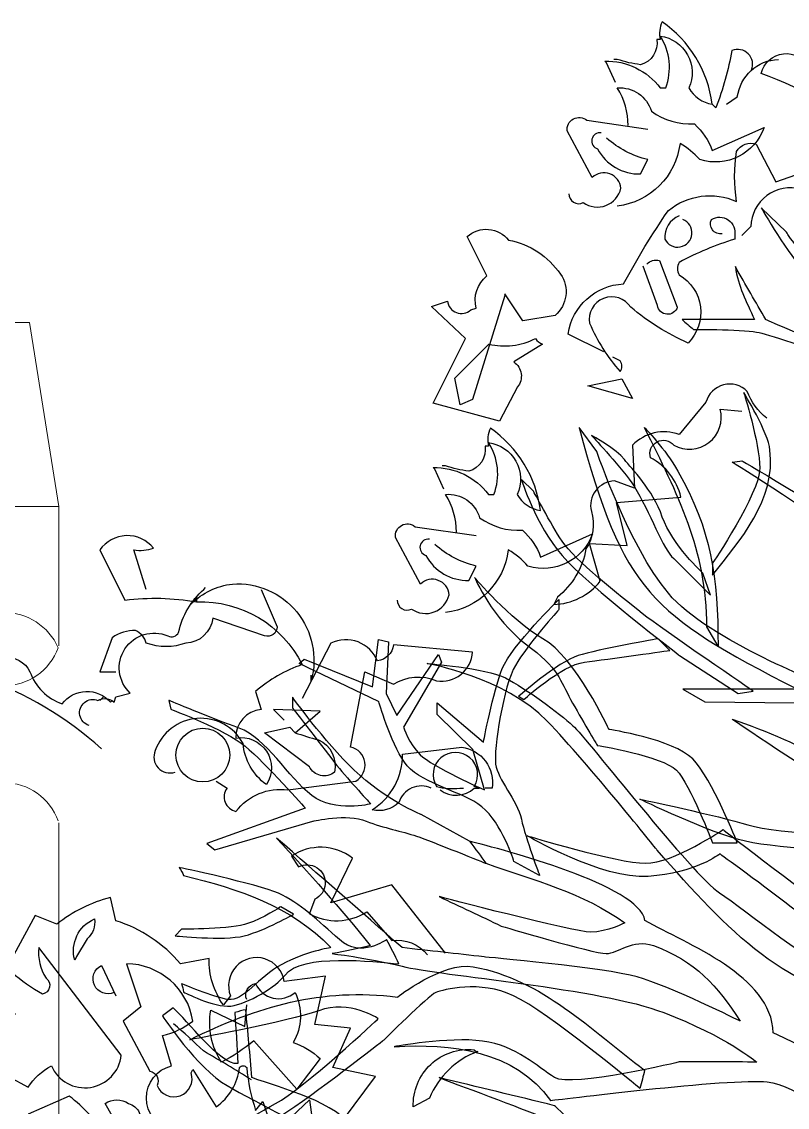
# Model space of a CAD drawing. Header units: millimetres. Extents: x 3633 to 4629, y 3430 to 3787.
# Drawn here: x 3861.841 to 3865.039, y 3467.86 to 3472.395 of the extents above; entities that cross this region are included whole.
import ezdxf

# ---------------------------------------------------------------- set-up
doc = ezdxf.new("R2010")
doc.units = ezdxf.units.MM
doc.layers.add('light', color=7, linetype='Continuous', lineweight=9, true_color=0x000000)

# ---------------------------------------------------------------- blocks, each defined once
blk = doc.blocks.new('A$C41F539D2')
at = {"layer": 'light'}
for points in [[(162.07, 1109), (272.85, 1109), (297.36, 955.28), (115.38, 955.28), (139.89, 1109), (162.07, 1109)], [(297.36, 955.28), (297.36, 839.08)], [(297.36, 690.98), (297.36, 76.86), (115.38, 76.86), (115.38, 692.67)]]:
    blk.add_lwpolyline(points, dxfattribs=at)
at = {"layer": 'light', "ltscale": 15}
for centre, major_axis, start_param, end_param in [((251.3, 817.21), (-35.2, 35.2), 4.344946, 6.651016), ((251.3, 817.21), (-35.2, 35.2), 4.344946, 6.651016), ((251.3, 817.21), (-35.2, 35.2), 4.344946, 6.651016), ((251.29, 853.93), (34.23, 34.23), 2.704757, 5.149613), ((251.29, 853.93), (34.23, 34.23), 2.704757, 5.149613), ((251.29, 853.93), (34.23, 34.23), 2.704757, 5.149613), ((251.58, 676.58), (-33.94, 33.94), 4.269167, 6.726407), ((251.58, 676.58), (-33.94, 33.94), 4.269167, 6.726407), ((251.58, 676.58), (-33.94, 33.94), 4.269167, 6.726407)]:
    blk.add_ellipse(centre, major_axis=major_axis, ratio=1, start_param=start_param, end_param=end_param, dxfattribs=at)
blk = doc.blocks.new('*U290')
at = {"color": 0}
for points in [[(-617.6, 2013.6), (-629.3, 2039.3), (-631.6, 2041.7, -0.240921), (-559.1, 2006.6), (-552.1, 2006.6, 0.236053), (-559.1, 2074.4, -0.5), (-521.7, 2006.6, 0.236053), (-491.3, 1985.6, 0.211075), (-556.8, 2093.1, 0.162277), (-559.1, 2069.7), (-563.8, 2069.7, -0.383194), (-584.8, 2037, -0.056625), (-615.2, 2044), (-619.9, 2044)], [(-439.9, 2030, 0.651581), (-465.6, 2055.7, -0.045349), (-486.6, 1980.9), (-491.3, 1985.6)], [(-472.6, 1985.6), (-458.6, 1994.9, -0.365204), (-404.8, 2044)], [(-270.9, 1932.2, 0.094757), (-427.6, 2025.7, -0.699951), (-364.5, 2032.7, 0.222214), (-322.4, 1990.6, -0.480621), (-259.3, 1993), (-256.9, 1995.3)], [(-601.2, 1957.5, 0.143021), (-615.2, 2006.6, -0.358047), (-570.8, 1976.2, 0.172546), (-514.7, 1959.8, -0.123093), (-491.3, 1924.8), (-423.5, 1955.2, -0.40274), (-507.7, 1913.1, 0.082748), (-533.4, 1934.1, -0.343094), (-615.2, 1852.3)], [(-678.4, 1868.6, 0.566177), (-659.7, 1857, 0.534058), (-610.6, 1875.7, 0.630219), (-648, 1889.7), (-680.7, 1950.5, -0.679398), (-655, 1964.5), (-575.5, 1952.8)], [(-636.3, 1948.1, 0.926025), (-641, 1927.1, 0.286789), (-584.8, 1894.4), (-575.5, 1913.1, -0.120178), (-629.3, 1941.1)], [(-632.7, 1662), (-679.5, 1685.4, -0.357925), (-607, 1750.9, -0.02861), (-548.6, 1846.7, -0.284912), (-459.7, 1858.4, -0.072906), (-459.7, 1923.9, -0.350769), (-434, 1933.2), (-408.3, 1884.1), (-347.5, 1905.2), (-338.1, 1849.1, -0.042465), (-375.5, 1874.8, 0.482147), (-441, 1825.7), (-452.7, 1814)], [(-478.4, 1816.3, -0.618027), (-492.4, 1835, -0.649872), (-462, 1814), (-462, 1809.3, 0.048447), (-534.5, 1778.9, 0.291199), (-534.5, 1762.5, -0.493149), (-522.8, 1673.7, -0.073044), (-597.7, 1720.5, 0.819794), (-651.4, 1699.4, 0.07692), (-611.7, 1636.3, 0.333328), (-611.7, 1650.3), (-621, 1655)], [(-534.5, 1839.7, 0.326447), (-553.2, 1809.3, 1.475342), (-529.9, 1835)], [(-761.9, 1735.5), (-804, 1599.9), (-820.4, 1592.9), (-827.4, 1627.9), (-783, 1672.4, 0.182709), (-722.2, 1679.4, 0.162277), (-712.8, 1672.4), (-750.2, 1649, -0.442368), (-745.6, 1616.3), (-768.9, 1571.8), (-855.5, 1595.2), (-813.4, 1679.4), (-857.8, 1721.5), (-836.8, 1728.5, 0.608597), (-806.4, 1716.8), (-799.3, 1719.1, -0.302765), (-785.3, 1761.2), (-811, 1812.7, -0.435272), (-757.3, 1808, -0.199997), (-689.4, 1763.6, -0.39035), (-696.5, 1709.8), (-738.5, 1702.8), (-761.9, 1737.8), (-761.9, 1735.5)], [(-576.6, 1776.6, -0.302765), (-560.2, 1781.2), (-536.9, 1720.5, -0.816528), (-562.6, 1722.8), (-581.3, 1774.2)], [(-420, 1575.5, -0.140045), (-445.7, 1610.6, 0.57489), (-499.5, 1596.5), (-534.5, 1554.4, 0.29335), (-595.3, 1540.4), (-593, 1484.3), (-618.7, 1493.6, 0.477875), (-649.1, 1453.9, -0.21463), (-656.1, 1404.8, -0.178345), (-693.5, 1341.7), (-698.2, 1332.3, 0.217789), (-637.4, 1362.7), (-651.4, 1411.8), (-602.3, 1409.5), (-616.4, 1465.6), (-532.2, 1472.6, 0.213028), (-571.9, 1524, -0.817993), (-541.5, 1540.4, 0.658905), (-480.8, 1587.2), (-452.7, 1584.8)], [(-841.7, 1483), (-853.4, 1508.8), (-855.7, 1511.1, -0.240921), (-783.3, 1476), (-776.2, 1476, 0.236053), (-783.3, 1543.8, -0.5), (-745.8, 1476, 0.236053), (-715.4, 1455, 0.211075), (-780.9, 1562.5, 0.162277), (-783.3, 1539.2), (-787.9, 1539.2, -0.383194), (-809, 1506.4, -0.056625), (-839.4, 1513.4), (-844, 1513.4)], [(-825.3, 1426.9, 0.143021), (-839.4, 1476, -0.358047), (-794.9, 1445.6, 0.172546), (-738.8, 1429.3, -0.123093), (-715.4, 1394.2), (-647.6, 1424.6, -0.40274), (-731.8, 1382.5, 0.082748), (-757.5, 1403.5, -0.343094), (-839.4, 1321.7)], [(-902.5, 1338.1, 0.566177), (-883.8, 1326.4, 0.534058), (-834.7, 1345.1, 0.630219), (-872.1, 1359.1), (-904.8, 1419.9, -0.679398), (-879.1, 1433.9), (-799.6, 1422.3)], [(-1229.9, 1352.1), (-1246.2, 1403.5, 0.123093), (-1220.5, 1405.9, 0.499542), (-1290.6, 1403.5), (-1257.9, 1338.1, -0.074951), (-1164.4, 1335.7, -0.294968), (-1026.4, 1253.9, 0.096375), (-1087.2, 1218.8), (-1080.2, 1195.4, 0.398468), (-1112.9, 1158, -0.659393), (-1073.2, 1097.2, -0.217575), (-1103.6, 1151, 0.649521), (-1218.2, 1141.7, 0.661377), (-1192.4, 1113.6)], [(-860.4, 1417.6, 0.926025), (-865.1, 1396.5, 0.286789), (-809, 1363.8), (-799.6, 1382.5, -0.120178), (-853.4, 1410.6)], [(-1304.7, 1174.4, -1.044418), (-1293, 1207.1, -0.323349), (-1271.9, 1204.8), (-1269.6, 1211.8), (-1250.9, 1216.5, -0.840088), (-1201.8, 1291.3, 0.4142), (-1187.8, 1296, -0.154678), (-1155, 1352.1), (-1152.7, 1354.4)], [(-1080.2, 1352.1), (-1059.2, 1303, -0.489075), (-1075.5, 1291.3), (-1143.3, 1314.7, -0.380188), (-1178.4, 1282, -0.181808), (-1229.9, 1282, 0.224854), (-1243.9, 1298.3, 0.162277), (-1274.3, 1289), (-1290.6, 1244.5), (-1269.6, 1244.5)], [(-1164.4, 1342.8), (-1164.4, 1335.7), (-1164.4, 1342.8), (-1171.4, 1333.4, -0.162277), (-1117.6, 1359.1, -0.516235), (-1014.7, 1232.9), (-1014.7, 1239.9)], [(-1138.7, 1101.9), (-1124.6, 1092.6, 0.54657), (-1112.9, 1062.2, -0.272095), (-1045.1, 1090.2), (-956.3, 1101.9, 0.677032), (-963.3, 1146.3), (-944.6, 1244.5), (-907.2, 1228.2, -0.248367), (-851.1, 1232.9, 0.452606), (-804.3, 1270.3), (-907.2, 1279.6, -0.333328), (-928.2, 1258.6, 0.430618), (-989, 1282), (-1026.4, 1209.5)], [(-1288.3, 1144, 0.094757), (-1445, 1237.5, -0.699951), (-1381.8, 1244.5, 0.222214), (-1339.8, 1202.5, -0.480621), (-1276.6, 1204.8), (-1274.3, 1207.1)], [(-1035.8, 1165, 0.021729), (-1005.4, 1155.7, -0.356949), (-984.3, 1113.6, -0.482147), (-1017.1, 1120.6), (-1075.5, 1165), (-1042.8, 1172.1), (-1035.8, 1165)], [(-858.1, 1092.6, 0.453766), (-900.2, 1073.9, -0.265564), (-935.2, 1064.5, 0.264557), (-895.5, 1137), (-818.3, 1146.3, -0.415939), (-778.6, 1092.6), (-787.9, 1092.6)], [(-846.4, 1090.2, 0.366302), (-802, 1092.6), (-794.9, 1092.6), (-802, 1094.9, 1.810471), (-851.1, 1094.9, 0.099014), (-820.7, 1092.6), (-816, 1092.6)], [(-839.4, 877.4), (-909.5, 966.3), (-989, 942.9), (-961, 1001.4, 0.323273), (-1040.5, 1003.7), (-1031.1, 989.7, -1.034378), (-1010.1, 947.6), (-1017.1, 928.9, 0.280991), (-942.3, 931.2), (-909.5, 893.8, -0.26123), (-862.8, 875.1)], [(-1197.1, 646, -0.779266), (-1197.1, 730.1), (-1208.8, 769.9, 0.118973), (-1169.1, 788.6, 0.363647), (-1255.6, 863.4), (-1236.9, 807.3), (-1260.3, 788.6), (-1225.2, 723.1, -0.5), (-1215.8, 704.4, 0.970154), (-1171.4, 720.8), (-1169.1, 725.5), (-1138.7, 676.4, 0.208466), (-1108.3, 727.8, -0.5), (-1098.9, 727.8, 0.056854), (-1087.2, 671.7), (-1077.9, 683.4), (-1063.8, 641.3), (-1017.1, 685.7), (-1010.1, 634.3, 0.333328)], [(-972.7, 660), (-930.6, 716.1), (-986.7, 727.8), (-963.3, 779.2), (-1010.1, 783.9), (-996, 847), (-1049.8, 840, 1.125015), (-1120, 821.3), (-1129.3, 809.6, -0.162277), (-1148, 870.4), (-1185.4, 863.4, 0.14122), (-1269.6, 919.5), (-1276.6, 949.9, 0.106674), (-1346.8, 914.9), (-1374.8, 926.5), (-1402.9, 875.1, 0.62291)], [(-1321, 872.8), (-1323.4, 868.1, -0.369919), (-1297.7, 921.9, -0.265564), (-1307, 896.1), (-1321, 872.8)], [(-1428.6, 674), (-1447.3, 718.4, -0.563461), (-1409.9, 716.1), (-1384.2, 702.1, -0.132751), (-1353.8, 730.1, 0.770752), (-1262.6, 744.2), (-1370.1, 884.5, 0.176163), (-1360.8, 844.7, -0.659393), (-1365.5, 823.7, -0.051254), (-1405.2, 851.7, 0.123093), (-1435.6, 872.8, 0.535172), (-1400.5, 797.9, -0.225418), (-1461.3, 793.3, 0.260452), (-1524.5, 760.5), (-1557.2, 727.8, 1.152542), (-1578.3, 781.6)], [(-1271.9, 826, -1), (-1288.3, 861.1), (-1269.6, 821.3)], [(-1098.9, 816.6, -0.480621), (-1087.2, 837.7, 0.516449), (-1035.8, 826, -0.249695), (-1038.1, 760.5, -0.105927), (-1003, 739.5), (-1033.4, 699.7), (-1089.6, 762.9, -0.054871), (-1131.7, 734.8, -0.192581), (-1145.7, 802.6), (-1101.3, 781.6), (-1098.9, 809.6)], [(-799.6, 748.8), (-797.3, 748.8, 0.20787), (-860.4, 688), (-881.5, 676.4, -0.455139), (-802, 751.2), (-799.6, 748.8)], [(-1274.3, 578.2, -0.033035), (-1204.1, 517.4, -0.399994), (-1250.9, 517.4, -0.122452), (-1342.1, 510.3, 0.012192), (-1250.9, 599.2, 0.056335), (-1283.6, 638.9, 0.100357), (-1330.4, 690.4), (-1384.2, 667), (-1342.1, 636.6), (-1374.8, 608.5, 0.349121), (-1328.1, 603.9), (-1288.3, 603.9), (-1274.3, 578.2)], [(-1274.3, 664.7), (-1283.6, 681, -0.309357), (-1253.2, 681, -0.468369), (-1239.2, 650.6, -0.763794), (-1264.9, 650.6), (-1269.6, 657.6)]]:
    blk.add_lwpolyline(points, format="xyb", dxfattribs=at)
for points in [[(-653.8, 1617.6), (-609.4, 1626.9), (-595.3, 1601.2), (-653.8, 1617.6)], [(-1286, 1211.8), (-1290.6, 1207.1), (-1286, 1211.8)], [(-1035.8, 1165), (-1003, 1193.1), (-1063.8, 1195.4), (-1049.8, 1181.4)]]:
    blk.add_lwpolyline(points, dxfattribs=at)
blk.add_circle((-1156.2, 1135.8), 35.1, dxfattribs=at)
for points in [[(-394.6, 1818.6), (-394.6, 1818.6), (-427.6, 1850.3), (-427.6, 1850.3)], [(-427.6, 1850.3), (-427.6, 1850.3), (-389.1, 1783.7), (-371.4, 1769.1)], [(-339.6, 1770.9), (-375.1, 1783.7), (-394.6, 1818.6), (-394.6, 1818.6)], [(-421.5, 1704.3), (-434.3, 1726.9), (-447.8, 1749.5), (-461.2, 1773.4)], [(-461.2, 1773.4), (-457.5, 1747.1), (-447.2, 1728.8), (-436.2, 1704.3)], [(-530.8, 1704.3), (-526, 1700.1), (-520.5, 1695.2), (-515.6, 1691.5)], [(-436.2, 1704.3), (-467.3, 1704.3), (-499.1, 1704.3), (-530.8, 1704.3)], [(-515.6, 1691.5), (-515.6, 1691.5), (-444.1, 1691.5), (-430.1, 1687.2)], [(-416, 1533.9), (-417.8, 1556.5), (-450.2, 1609), (-450.2, 1609)], [(-642, 1532.1), (-642, 1532.1), (-665.2, 1563.2), (-665.2, 1563.2)], [(-665.2, 1563.2), (-607.2, 1348.8), (-572.4, 1320.1), (-380, 1221.7)], [(-579.7, 1563.2), (-579.7, 1563.2), (-552.2, 1535.1), (-536.3, 1506.4)], [(-498.5, 1303), (-498.5, 1403.8), (-536.3, 1475.9), (-579.7, 1563.2)], [(-606, 1521.7), (-615.1, 1535.1), (-648.7, 1552.8), (-648.7, 1552.8)], [(-648.7, 1552.8), (-648.7, 1552.8), (-615.1, 1516.8), (-596.2, 1491.1)], [(-491.1, 1370.8), (-455.1, 1416), (-408.1, 1469.1), (-416, 1533.9)], [(-465.5, 1518), (-460.6, 1518.6), (-456.3, 1519.2), (-452.7, 1519.8)], [(-452.7, 1519.8), (-452.7, 1519.8), (-312.8, 1439.8), (-299.9, 1420.3)], [(-536.3, 1506.4), (-492.4, 1430), (-483.8, 1367.7), (-483.8, 1277.9)], [(-724.5, 1480.1), (-724.5, 1480.1), (-740.4, 1495.4), (-740.4, 1495.4)], [(-740.4, 1495.4), (-740.4, 1495.4), (-722, 1436.2), (-687.2, 1396.4)], [(-687.2, 1414.8), (-702.5, 1438), (-724.5, 1480.1), (-724.5, 1480.1)], [(-582.8, 1320.7), (-610.9, 1343.3), (-672, 1391), (-687.2, 1414.8)], [(-687.2, 1396.4), (-652.4, 1355.5), (-533.9, 1265.7), (-533.9, 1265.7)], [(-491.1, 1386.1), (-491.1, 1386.1), (-491.1, 1370.8), (-491.1, 1370.8)], [(-712.3, 1287.7), (-756.3, 1313.4), (-801.5, 1367.7), (-801.5, 1367.7)], [(-801.5, 1367.7), (-801.5, 1367.7), (-777.6, 1312.8), (-734.9, 1281)], [(-493.6, 1344.5), (-493.6, 1344.5), (-503.4, 1373.2), (-503.4, 1373.2)], [(-765.4, 1248.6), (-752.6, 1279.2), (-691.5, 1339), (-691.5, 1339)], [(-691.5, 1339), (-691.5, 1339), (-691.5, 1325.6), (-691.5, 1325.6)], [(-438, 1219.3), (-438, 1219.3), (-554.7, 1298.7), (-582.8, 1320.7)], [(-483.8, 1277.9), (-483.8, 1277.9), (-498.5, 1303), (-498.5, 1303)], [(-934.6, 1224.8), (-934.6, 1224.8), (-926.7, 1286.5), (-926.7, 1286.5)], [(-926.7, 1286.5), (-926.7, 1286.5), (-913.9, 1283.4), (-913.9, 1283.4)], [(-913.9, 1283.4), (-913.9, 1283.4), (-916.9, 1216.2), (-916.9, 1216.2)], [(-734.9, 1281), (-691.5, 1248.6), (-689.7, 1233.3), (-676.2, 1208.3)], [(-626.1, 1169.2), (-626.1, 1169.2), (-669.5, 1263.3), (-712.3, 1287.7)], [(-562, 1287.7), (-562, 1287.7), (-640.2, 1273.7), (-666.5, 1265.7)], [(-546.7, 1272.4), (-546.7, 1272.4), (-562, 1287.7), (-562, 1287.7)], [(-902.9, 1187.5), (-902.9, 1187.5), (-848.5, 1266.9), (-848.5, 1266.9)], [(-848.5, 1266.9), (-848.5, 1266.9), (-844.8, 1257.2), (-844.8, 1257.2)], [(-666.5, 1265.7), (-692.7, 1257.2), (-744, 1212.6), (-744, 1212.6)], [(-657.9, 1257.2), (-627.4, 1260.8), (-546.7, 1272.4), (-546.7, 1272.4)], [(-533.9, 1265.7), (-533.9, 1265.7), (-457.5, 1216.2), (-457.5, 1216.2)], [(-1030.5, 1255.3), (-1030.5, 1255.3), (-1023.8, 1260.8), (-1023.8, 1260.8)], [(-926.7, 1205.9), (-926.7, 1205.9), (-1030.5, 1255.3), (-1030.5, 1255.3)], [(-1023.8, 1260.8), (-1023.8, 1260.8), (-934.6, 1224.8), (-934.6, 1224.8)], [(-844.8, 1257.2), (-844.8, 1257.2), (-894.3, 1172.3), (-894.3, 1172.3)], [(-706.8, 1180.2), (-762.4, 1237.6), (-863.2, 1255.3), (-863.2, 1255.3)], [(-789.9, 1152.7), (-789.9, 1152.7), (-777.6, 1218.1), (-765.4, 1248.6)], [(-737.3, 1208.3), (-737.3, 1208.3), (-688.5, 1252.9), (-657.9, 1257.2)], [(-529.6, 1221.7), (-529.6, 1221.7), (-500.9, 1205.2), (-500.9, 1205.2)], [(-380, 1221.7), (-380, 1221.7), (-529.6, 1221.7), (-529.6, 1221.7)], [(-457.5, 1216.2), (-457.5, 1216.2), (-438, 1219.3), (-438, 1219.3)], [(-1200.4, 1207.1), (-1200.4, 1207.1), (-1197.9, 1195.5), (-1197.9, 1195.5)], [(-1108.7, 1171), (-1143.5, 1183.3), (-1200.4, 1207.1), (-1200.4, 1207.1)], [(-1039.1, 1211.4), (-1039.1, 1211.4), (-1039.1, 1197.3), (-1039.1, 1197.3)], [(-958.5, 1116.1), (-998.2, 1153.9), (-1039.1, 1211.4), (-1039.1, 1211.4)], [(-893.1, 1126.4), (-911.4, 1152.7), (-926.7, 1205.9), (-926.7, 1205.9)], [(-916.9, 1216.2), (-916.9, 1216.2), (-902.9, 1187.5), (-902.9, 1187.5)], [(-744, 1212.6), (-744, 1212.6), (-737.3, 1208.3), (-737.3, 1208.3)], [(-676.2, 1208.3), (-662.2, 1183.3), (-641.4, 1148.4), (-641.4, 1148.4)], [(-500.9, 1205.2), (-500.9, 1205.2), (-344.5, 1203.4), (-344.5, 1203.4)], [(-1197.9, 1195.5), (-1197.9, 1195.5), (-1127.1, 1169.2), (-1100.8, 1147.2)], [(-1039.1, 1197.3), (-1039.1, 1197.3), (-996.3, 1141.7), (-981.1, 1122.2)], [(-850.3, 1204), (-850.3, 1204), (-789.9, 1152.7), (-789.9, 1152.7)], [(-850.3, 1188.8), (-850.3, 1188.8), (-850.3, 1204), (-850.3, 1204)], [(-803.9, 1142.9), (-803.9, 1142.9), (-850.3, 1188.8), (-850.3, 1188.8)], [(-563.2, 1011.6), (-563.2, 1011.6), (-651.2, 1122.2), (-706.8, 1180.2)], [(-319.5, 1091), (-359.2, 1109.3), (-465.5, 1182.6), (-465.5, 1182.6)], [(-465.5, 1182.6), (-371.4, 1150.9), (-294.4, 1109.3), (-234.6, 1030.5)], [(-1014, 1083.1), (-1044.6, 1106.9), (-1073.9, 1158.2), (-1108.7, 1171)], [(-894.3, 1172.3), (-894.3, 1172.3), (-887.6, 1150.9), (-872.3, 1136.2)], [(-673.2, 1174.1), (-655.5, 1158.2), (-516.2, 978), (-482, 956)], [(-516.8, 1130.7), (-541.8, 1156.4), (-626.1, 1169.2), (-626.1, 1169.2)], [(-1100.8, 1147.2), (-1073.9, 1125.2), (-1022.6, 1066.6), (-1022.6, 1066.6)], [(-872.3, 1136.2), (-857.1, 1120.9), (-788.6, 1090.4), (-788.6, 1090.4)], [(-788.6, 1090.4), (-788.6, 1090.4), (-803.9, 1142.9), (-803.9, 1142.9)], [(-981.1, 1122.2), (-965.2, 1102.6), (-937.1, 1072.1), (-937.1, 1072.1)], [(-797.2, 1072.1), (-824.7, 1090.4), (-875.4, 1100.2), (-893.1, 1126.4)], [(-774, 1124), (-771.5, 1103.8), (-745.9, 1077.6), (-740.4, 1051.9)], [(-458.8, 1021.4), (-458.8, 1021.4), (-491.8, 1105.7), (-516.8, 1130.7)], [(-871.1, 1058), (-871.1, 1058), (-918.7, 1077.6), (-958.5, 1116.1)], [(-937.1, 1072.1), (-937.1, 1072.1), (-983.5, 1059.9), (-1014, 1083.1)], [(-447.8, 1023.2), (-493.6, 1033.6), (-585.8, 1078.2), (-585.8, 1078.2)], [(-1022.6, 1066.6), (-1022.6, 1066.6), (-1150.9, 1020.2), (-1150.9, 1020.2)], [(-750.1, 996.9), (-752.6, 1004.3), (-769.1, 1053.8), (-797.2, 1072.1)], [(-1140.5, 1012.2), (-1140.5, 1012.2), (-1012.8, 1049.5), (-1012.8, 1049.5)], [(-1012.8, 1049.5), (-1012.8, 1049.5), (-967, 1059.9), (-943.2, 1049.5)], [(-808.2, 1023.2), (-808.2, 1023.2), (-871.1, 1058), (-871.1, 1058)], [(-740.4, 1051.9), (-734.9, 1026.9), (-716.6, 978.6), (-716.6, 978.6)], [(-477.1, 1038.5), (-477.1, 1038.5), (-353.1, 942), (-325.6, 926.1)], [(-1059.9, 1027.5), (-1018.9, 982.3), (-975.6, 935.2), (-937.7, 887)], [(-896.1, 884.5), (-950.5, 932.2), (-1004.9, 979.2), (-1059.9, 1027.5)], [(-808.2, 1023.2), (-800.2, 1013.4), (-793.5, 1003.7), (-786.8, 994.5)], [(-579.1, 920), (-585.8, 965.2), (-765.4, 1012.8), (-808.2, 1023.2)], [(-574.8, 977.4), (-635.9, 973.1), (-733, 1030.5), (-733, 1030.5)], [(-491.1, 1021.4), (-491.1, 1021.4), (-458.8, 1021.4), (-458.8, 1021.4)], [(-282.2, 1006.7), (-282.2, 1006.7), (-402.6, 1013.4), (-447.8, 1023.2)], [(-1150.9, 1020.2), (-1150.9, 1020.2), (-1140.5, 1012.2), (-1140.5, 1012.2)], [(-481.4, 1006.7), (-481.4, 1006.7), (-513.1, 981.7), (-574.8, 977.4)], [(-255.3, 805.7), (-397.7, 825.3), (-469.1, 905.3), (-563.2, 1011.6)], [(-380, 931), (-423.3, 964.6), (-481.4, 1006.7), (-481.4, 1006.7)], [(-786.8, 994.5), (-725.1, 973.1), (-659.1, 955.4), (-605.4, 916.9)], [(-716.6, 978.6), (-716.6, 978.6), (-750.1, 996.9), (-750.1, 996.9)], [(-1186.9, 989), (-1184.5, 985.3), (-1182.6, 981.7), (-1181.4, 978.6)], [(-1057.4, 955.4), (-1085.5, 967.6), (-1186.9, 989), (-1186.9, 989)], [(-1181.4, 978.6), (-1109.3, 960.9), (-1042.1, 939.5), (-989, 884.5)], [(-978, 894.9), (-1005.5, 919.4), (-1029.9, 943.2), (-1057.4, 955.4)], [(-847.9, 951.1), (-821, 938.3), (-793.5, 925.5), (-766.6, 912.6)], [(-482, 956), (-447.2, 934), (-358.6, 855.8), (-315.8, 852.2)], [(-1054.4, 937.7), (-1054.4, 937.7), (-1078.2, 922.4), (-1097.7, 915.7)], [(-1037.9, 927.9), (-1037.9, 927.9), (-1054.4, 937.7), (-1054.4, 937.7)], [(-1102, 899.8), (-1073.9, 907.1), (-1037.9, 927.9), (-1037.9, 927.9)], [(-1183.9, 908.4), (-1183.9, 908.4), (-1192.4, 899.8), (-1192.4, 899.8)], [(-1097.7, 915.7), (-1116.7, 908.4), (-1183.9, 908.4), (-1183.9, 908.4)], [(-411.7, 773.4), (-414.2, 847.9), (-523.5, 888.2), (-579.1, 920)], [(-1192.4, 899.8), (-1192.4, 899.8), (-1129.5, 893.1), (-1102, 899.8)], [(-916.3, 894.9), (-916.3, 894.9), (-949.9, 869.9), (-978, 894.9)], [(-900.4, 863.2), (-905.3, 874.2), (-910.8, 884.5), (-916.3, 894.9)], [(-989, 884.5), (-989, 884.5), (-1022.6, 879), (-1053.1, 862.5)], [(-937.7, 887), (-954.2, 883.3), (-970.1, 879.7), (-987.2, 876.6)], [(-789.2, 872.3), (-824.7, 876.6), (-860.7, 880.3), (-896.1, 884.5)], [(-568.1, 887), (-513.7, 867.4), (-484.4, 834.4), (-455.1, 788.6)], [(-1048.9, 848.5), (-1028.1, 877.2), (-932.8, 866.2), (-900.4, 863.2)], [(-987.2, 876.6), (-987.2, 876.6), (-944.4, 871.7), (-896.1, 860.1)], [(-902.3, 819.8), (-902.3, 819.8), (-843, 866.2), (-803.3, 859.5)], [(-589.5, 846.1), (-631, 858.3), (-789.2, 872.3), (-789.2, 872.3)], [(-1053.1, 862.5), (-1083.1, 846.1), (-1103.8, 813.7), (-1122.8, 816.7)], [(-896.1, 860.1), (-848.5, 847.9), (-635.9, 831.4), (-554.7, 799.6)], [(-803.3, 859.5), (-712.3, 842.4), (-650.6, 777.6), (-579.7, 724.5)], [(-1183.9, 837.5), (-1182.6, 833.8), (-1182, 830.2), (-1181.4, 826.5)], [(-1122.8, 816.7), (-1142.3, 819.2), (-1183.9, 837.5), (-1183.9, 837.5)], [(-750.8, 821.6), (-794.7, 842.4), (-842.4, 829.6), (-852.2, 825.9)], [(-455.1, 788.6), (-455.1, 788.6), (-546.7, 834.4), (-589.5, 846.1)], [(-1172.9, 764.2), (-1085.5, 807.6), (-1000.6, 832.6), (-902.3, 819.8)], [(-852.2, 825.9), (-861.9, 821.6), (-920.6, 763), (-920.6, 763)], [(-927.3, 791.7), (-927.3, 791.7), (-964.6, 816.7), (-1004.9, 802.1)], [(-585.8, 700.7), (-585.8, 700.7), (-706.2, 800.9), (-750.8, 821.6)], [(-1194.9, 805.7), (-1199.7, 802.7), (-1204, 799), (-1208.9, 795.4)], [(-1208.9, 795.4), (-1208.9, 795.4), (-1163.1, 726.3), (-1124.6, 704.3)], [(-1110.6, 733), (-1133.2, 730.6), (-1177.1, 790.5), (-1194.9, 805.7)], [(-1004.9, 802.1), (-1045.8, 787.4), (-1172.9, 764.2), (-1172.9, 764.2)], [(-1100.2, 803.3), (-1104.5, 802.7), (-1109.3, 800.9), (-1114.2, 799.6)], [(-1114.2, 799.6), (-1113, 777.6), (-1111.8, 755.6), (-1110.6, 733)], [(-1092.2, 714.7), (-1094.7, 744.7), (-1097.1, 774.6), (-1100.2, 803.3)], [(-554.7, 799.6), (-472.8, 768.5), (-433.1, 734.9), (-433.1, 734.9)], [(-1155.2, 749.5), (-1168, 761.8), (-1180.8, 773.4), (-1194.3, 785)], [(-1061.1, 681.1), (-1024.4, 700.1), (-927.3, 791.7), (-927.3, 791.7)], [(-68.4, 421.5), (-124.6, 575.4), (-265.1, 705.6), (-411.7, 773.4)], [(-920.6, 763), (-920.6, 763), (-1013.4, 690.3), (-1053.1, 665.2)], [(-906.5, 755), (-833.8, 759.9), (-747.7, 750.1), (-702.5, 684.8)], [(-1092.8, 711.7), (-1113.6, 725.1), (-1134.4, 737.3), (-1155.2, 749.5)], [(-532.7, 735.5), (-532.7, 735.5), (-675, 701.3), (-697, 714.7)], [(-579.7, 724.5), (-581.5, 716.6), (-583.4, 708.6), (-585.8, 700.7)], [(-433.1, 734.9), (-466.1, 735.5), (-499.7, 735.5), (-532.7, 735.5)], [(-957.2, 646.3), (-982.3, 683), (-1051.3, 700.1), (-1092.2, 714.7)], [(-697, 678.1), (-747.1, 690.3), (-797.8, 702.5), (-847.9, 714.7)], [(-847.9, 714.7), (-847.9, 714.7), (-744.7, 676.2), (-720.8, 666.5)], [(-702.5, 684.8), (-702.5, 684.8), (-463.7, 714.7), (-419.7, 709.2)], [(-419.7, 709.2), (-342.7, 698.8), (-190, 538.8), (-159.4, 486.9)], [(-1124.6, 704.3), (-1086.7, 683), (-1007.3, 642), (-1007.3, 642)], [(-1184.5, 604.8), (-1184.5, 604.8), (-1097.1, 662.2), (-1061.1, 681.1)], [(-585.2, 562), (-607.2, 591.9), (-697, 678.1), (-697, 678.1)]]:
    blk.add_open_spline(points, degree=3, dxfattribs=at)
for points, knots in [([(-80.6, 1643.2), (-80.6, 1643.2), (-107.5, 1614.5), (-178.4, 1620.6), (-178.4, 1620.6), (-249.2, 1626.7), (-421.5, 1704.3), (-421.5, 1704.3)], [0.35, 0.35, 0.35, 0.35, 0.4, 0.4, 0.4, 0.4, 0.45, 0.45, 0.45, 0.45]), ([(-430.1, 1687.2), (-415.4, 1683.6), (-348.2, 1664), (-308.5, 1641.4), (-308.5, 1641.4), (-268.8, 1618.8), (-225.4, 1593.1), (-166.8, 1593.1), (-166.8, 1593.1), (-108.1, 1593.1), (-55.6, 1616.4), (-55.6, 1616.4)], [0.7, 0.7, 0.7, 0.7, 0.75, 0.75, 0.75, 0.75, 0.8, 0.8, 0.8, 0.8, 0.85, 0.85, 0.85, 0.85]), ([(-450.2, 1609), (-450.2, 1609), (-429.4, 1543.7), (-429.4, 1510.1), (-429.4, 1510.1), (-429.4, 1477.1), (-491.1, 1386.1), (-491.1, 1386.1)], [0, 0, 0, 0, 0.2, 0.2, 0.2, 0.2, 0.4, 0.4, 0.4, 0.4]), ([(-340.3, 1226), (-340.3, 1226), (-496.6, 1284.7), (-548.6, 1347), (-548.6, 1347), (-600.5, 1409.3), (-642, 1532.1), (-642, 1532.1)], [0.625, 0.625, 0.625, 0.625, 0.75, 0.75, 0.75, 0.75, 0.875, 0.875, 0.875, 0.875]), ([(-503.4, 1373.2), (-503.4, 1373.2), (-543.7, 1409.9), (-556.5, 1446.5), (-556.5, 1446.5), (-569.3, 1483.2), (-596.2, 1508.8), (-606, 1521.7)], [0.5714286, 0.5714286, 0.5714286, 0.5714286, 0.7142857, 0.7142857, 0.7142857, 0.7142857, 0.8571429, 0.8571429, 0.8571429, 0.8571429]), ([(-248, 1331.7), (-248, 1331.7), (-290.8, 1384.8), (-315.2, 1412.9), (-315.2, 1412.9), (-339.6, 1441), (-465.5, 1518), (-465.5, 1518)], [0.3571429, 0.3571429, 0.3571429, 0.3571429, 0.4285714, 0.4285714, 0.4285714, 0.4285714, 0.5, 0.5, 0.5, 0.5]), ([(-596.2, 1491.1), (-577.9, 1464.9), (-557.1, 1408.1), (-544.3, 1395.2), (-544.3, 1395.2), (-531.5, 1382.4), (-493.6, 1344.5), (-493.6, 1344.5)], [0.1428571, 0.1428571, 0.1428571, 0.1428571, 0.2857143, 0.2857143, 0.2857143, 0.2857143, 0.4285714, 0.4285714, 0.4285714, 0.4285714]), ([(-691.5, 1325.6), (-691.5, 1325.6), (-733, 1279.2), (-748.3, 1252.9), (-748.3, 1252.9), (-763.6, 1226.6), (-777, 1142.9), (-774, 1124)], [0.81481481, 0.81481481, 0.81481481, 0.81481481, 0.85185185, 0.85185185, 0.85185185, 0.85185186, 0.88888889, 0.88888889, 0.88888889, 0.88888889]), ([(-863.2, 1255.3), (-863.2, 1255.3), (-787.4, 1249.8), (-761.1, 1236.4), (-761.1, 1236.4), (-734.9, 1223), (-690.9, 1190.6), (-673.2, 1174.1)], [0.2352941, 0.2352941, 0.2352941, 0.2352941, 0.2941176, 0.2941176, 0.2941176, 0.2941177, 0.3529412, 0.3529412, 0.3529412, 0.3529412]), ([(-641.4, 1148.4), (-641.4, 1148.4), (-556.5, 1134.4), (-538.2, 1116.1), (-538.2, 1116.1), (-519.9, 1097.7), (-491.1, 1021.4), (-491.1, 1021.4)], [0.3, 0.3, 0.3, 0.3, 0.4, 0.4, 0.4, 0.4, 0.5, 0.5, 0.5, 0.5]), ([(-585.8, 1078.2), (-585.8, 1078.2), (-483.8, 1056.8), (-444.7, 1044.6), (-444.7, 1044.6), (-405.6, 1032.4), (-271.8, 1028.1), (-271.8, 1028.1)], [0.6666667, 0.6666667, 0.6666667, 0.6666667, 0.75, 0.75, 0.75, 0.75, 0.8333333, 0.8333333, 0.8333333, 0.8333333]), ([(-943.2, 1049.5), (-919.4, 1040.3), (-896.8, 1036.6), (-877.2, 1029.9), (-877.2, 1029.9), (-857.7, 1023.2), (-786.8, 994.5), (-786.8, 994.5)], [0.8421053, 0.8421053, 0.8421053, 0.8421053, 0.8947368, 0.8947368, 0.8947368, 0.8947369, 0.9473684, 0.9473684, 0.9473684, 0.9473684]), ([(-733, 1030.5), (-733, 1030.5), (-614.5, 994.5), (-578.5, 994.5), (-578.5, 994.5), (-541.8, 994.5), (-477.1, 1038.5), (-477.1, 1038.5)], [0, 0, 0, 0, 0.1111111, 0.1111111, 0.1111111, 0.1111111, 0.2222222, 0.2222222, 0.2222222, 0.2222222]), ([(-605.4, 916.9), (-605.4, 916.9), (-628, 904.7), (-650, 904.7), (-650, 904.7), (-672.6, 904.7), (-847.9, 951.1), (-847.9, 951.1)], [0.55172414, 0.55172414, 0.55172414, 0.55172414, 0.56896552, 0.56896552, 0.56896552, 0.56896553, 0.5862069, 0.5862069, 0.5862069, 0.5862069]), ([(-766.6, 912.6), (-766.6, 912.6), (-646.3, 876.6), (-629.8, 876.6), (-629.8, 876.6), (-613.3, 876.6), (-596.2, 896.8), (-568.1, 887)], [0.60344828, 0.60344828, 0.60344828, 0.60344828, 0.62068966, 0.62068966, 0.62068966, 0.62068967, 0.63793103, 0.63793103, 0.63793103, 0.63793103]), ([(-1181.4, 826.5), (-1181.4, 826.5), (-1141.7, 805.7), (-1119.7, 808.2), (-1119.7, 808.2), (-1097.7, 810.6), (-1059.9, 833.8), (-1048.9, 848.5)], [0.6923077, 0.6923077, 0.6923077, 0.6923077, 0.7692308, 0.7692308, 0.7692308, 0.7692308, 0.8461538, 0.8461538, 0.8461538, 0.8461538]), ([(-697, 714.7), (-719.6, 728.8), (-746.5, 756.3), (-791.1, 762.4), (-791.1, 762.4), (-835.7, 768.5), (-906.5, 755), (-906.5, 755)], [0.84482759, 0.84482759, 0.84482759, 0.84482759, 0.86206897, 0.86206897, 0.86206897, 0.86206898, 0.87931034, 0.87931034, 0.87931034, 0.87931034])]:
    blk.add_open_spline(points, degree=3, knots=knots, dxfattribs=at)

msp = doc.modelspace()

# ---------------------------------------------------------------- block references
at = {"color": 0, "ltscale": 0.5, "xscale": 0.005, "yscale": 0.005, "zscale": 0.005}
msp.add_blockref('A$C41F539D2', (3860.5095, 3465.5928), dxfattribs=at)
at = {"color": 0, "xscale": 0.003200000000069849, "yscale": 0.003200000000069849, "zscale": 0.003200000000069849}
msp.add_blockref('*U290', (3866.2974, 3465.6968), dxfattribs=at)

doc.saveas('drawing.dxf')
